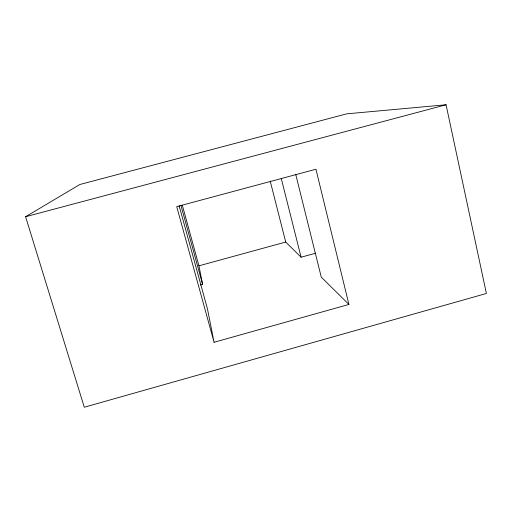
<?xml version="1.0" encoding="UTF-8"?>
<svg xmlns="http://www.w3.org/2000/svg" width="512" height="512" viewBox="0 0 512 512"><rect width="100%" height="100%" fill="white"/><g stroke="black" fill="none" stroke-linecap="round" stroke-linejoin="round"><path stroke-width="0.77" d="M25.6 216.723L79.853 184.499L346.682 113.843L446.061 104.774L486.4 293.472L84.282 407.226L25.6 216.723L446.061 104.774M214.074 342.272L348.922 304.435L315.936 169.235L176.723 206.637L214.074 342.272L207.437 308.749L179.123 205.741M200.294 284.998L202.605 284.358L198.931 265.824L182.336 205.286M270.221 181.107L285.715 242.042L301.088 257.216L315.699 253.19M198.931 265.824L285.715 242.042M348.922 304.435L321.267 277.133L295.757 174.49M180.89 205.222L202.605 284.358M281.248 178.426L301.088 257.216"/></g></svg>
